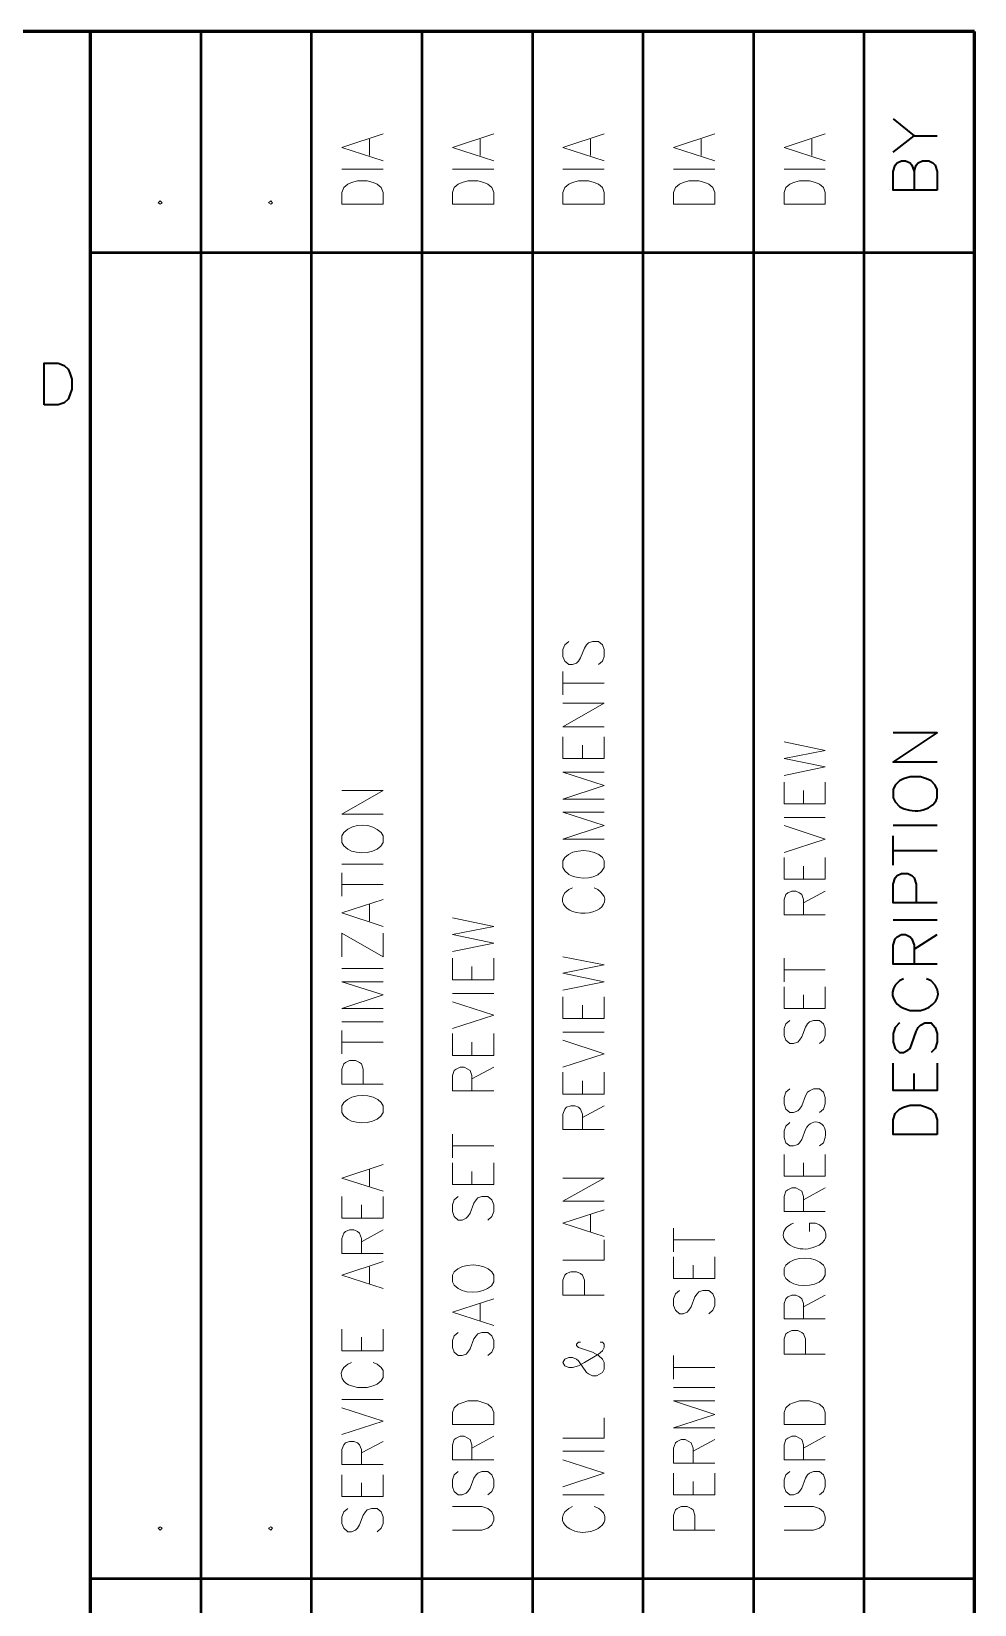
# Model space of a CAD drawing. Header units: inches. Extents: x 5 to 516, y -193 to 129.
# Drawn here: x 355.472 to 356.894, y -10.932 to -8.559 of the extents above; entities that cross this region are included whole.
import ezdxf

# ---------------------------------------------------------------- set-up
doc = ezdxf.new("R2010")
doc.units = ezdxf.units.IN
doc.header["$MEASUREMENT"] = 0
doc.layers.add('PDF6_Geometry', color=7, linetype='Continuous')

msp = doc.modelspace()

# ---------------------------------------------------------------- linework, layer by layer
at = {"layer": 'PDF6_Geometry', "lineweight": 60}
for points in [[(356.8940342, -11.7255821), (356.8940342, -8.5589156), (334.3940348, -8.5589156), (334.3940348, -12.3344711)], [(355.5607009, -8.5589156), (355.5607009, -12.3344711)]]:
    msp.add_lwpolyline(points, dxfattribs=at)
at = {"layer": 'PDF6_Geometry', "lineweight": 50}
for points in [[(355.7273676, -8.5589156), (355.7273676, -11.7255821)], [(355.8940342, -8.5589156), (355.8940342, -11.7255821)], [(356.0607009, -8.5589156), (356.0607009, -11.7255821)], [(356.2273675, -8.5589156), (356.2273675, -11.7255821)], [(356.3940342, -8.5589156), (356.3940342, -11.7255821)], [(356.5607009, -8.5589156), (356.5607009, -11.7255821)], [(356.7273675, -8.5589156), (356.7273675, -11.7255821)], [(355.5607009, -8.8922489), (356.8940342, -8.8922489)], [(355.5607009, -10.8922488), (356.8940342, -10.8922488)]]:
    msp.add_lwpolyline(points, dxfattribs=at)
at = {"layer": 'PDF6_Geometry', "lineweight": 35}
for points in [[(356.7712563, -8.690582), (356.802923, -8.7161375)], [(356.7712563, -8.7411371), (356.802923, -8.7161371), (356.837923, -8.7161371)], [(356.8379231, -8.7983599), (356.7712564, -8.7983599), (356.7712564, -8.7700265), (356.7745898, -8.7605821), (356.7773676, -8.7572488), (356.7840342, -8.7539154), (356.7901453, -8.7539154), (356.796812, -8.7572488), (356.7995898, -8.7605821), (356.8029231, -8.7700265), (356.8029231, -8.7983599)], [(356.802923, -8.7700271), (356.8062563, -8.7605827), (356.8090341, -8.7572493), (356.8157008, -8.753916), (356.8251452, -8.753916), (356.8312563, -8.7572493), (356.8345896, -8.7605827), (356.837923, -8.7700271), (356.837923, -8.7983605)], [(356.8379231, -9.6611381), (356.7712564, -9.6611381), (356.8379231, -9.6166937), (356.7712564, -9.6166937)], [(356.837923, -9.7150265), (356.837923, -9.7022487), (356.8345897, -9.6955821), (356.8284786, -9.6894709), (356.8218119, -9.6861376), (356.8123674, -9.6833598), (356.7968119, -9.6833598), (356.7868119, -9.6861376), (356.7807008, -9.6894709), (356.7745897, -9.6955821), (356.7712563, -9.7022487), (356.7712563, -9.7150265), (356.7745897, -9.7211376), (356.7807008, -9.7278043)], [(356.7712563, -9.7561382), (356.837923, -9.7561382)], [(356.7712563, -9.816693), (356.7712563, -9.7722485)], [(356.7712563, -9.7944705), (356.837923, -9.7944705)], [(356.8379231, -9.8733596), (356.7712564, -9.8733596), (356.7712564, -9.8450263), (356.7745898, -9.8355818), (356.7773676, -9.8322485), (356.7840342, -9.8289152), (356.7934787, -9.8289152), (356.7995898, -9.8322485), (356.8029231, -9.8355818), (356.8062564, -9.8450263), (356.8062564, -9.8733596)], [(356.7712563, -9.8989153), (356.837923, -9.8989153)], [(356.8379231, -9.9655826), (356.7712564, -9.9655826), (356.7712564, -9.9372493), (356.7745898, -9.9278048), (356.7773676, -9.9244715), (356.7840342, -9.9211382), (356.7901453, -9.9211382), (356.796812, -9.9244715), (356.7995898, -9.9278048), (356.8029231, -9.9372493), (356.8029231, -9.9655826)], [(356.802923, -9.9433601), (356.837923, -9.9211379)], [(356.786812, -9.987805), (356.7807008, -9.9911384), (356.7745897, -9.9972495)], [(356.8345897, -9.9972495), (356.8284786, -9.9911384), (356.821812, -9.987805)], [(356.786812, -10.0322495), (356.796812, -10.0355828), (356.8123675, -10.0355828)], [(356.7807008, -10.0544713), (356.7745897, -10.0611379), (356.7712564, -10.0705824), (356.7712564, -10.0833601), (356.7745897, -10.0928046), (356.7807008, -10.0989157), (356.7868119, -10.0989157), (356.7934786, -10.0955824), (356.7968119, -10.0928046), (356.7995897, -10.0861379), (356.8062564, -10.067249), (356.8090341, -10.0611379), (356.8123675, -10.0578046), (356.8190341, -10.0544713), (356.8284786, -10.0544713), (356.8345897, -10.0611379), (356.837923, -10.0705824), (356.837923, -10.0833601), (356.8345897, -10.0928046), (356.8284786, -10.0989157)], [(356.8379231, -10.1150266), (356.8379231, -10.1561377), (356.7712564, -10.1561377), (356.7712564, -10.1150266)], [(356.802923, -10.1561377), (356.802923, -10.1305822)]]:
    msp.add_lwpolyline(points, dxfattribs=at)
at = {"layer": 'PDF6_Geometry', "lineweight": 15}
for points in [[(356.0023675, -8.7539161), (355.9401453, -8.7339161), (356.0023675, -8.7133605)], [(355.981812, -8.7461375), (355.981812, -8.7211375)], [(356.1690342, -8.7539161), (356.106812, -8.7339161), (356.1690342, -8.7133605)], [(356.1484786, -8.7461375), (356.1484786, -8.7211375)], [(356.3357008, -8.7539161), (356.2734786, -8.7339161), (356.3357008, -8.7133605)], [(356.3151453, -8.7461375), (356.3151453, -8.7211375)], [(356.5023675, -8.7539161), (356.4401453, -8.7339161), (356.5023675, -8.7133605)], [(356.4818119, -8.7461375), (356.4818119, -8.7211375)], [(356.6690342, -8.7539161), (356.606812, -8.7339161), (356.6690342, -8.7133605)], [(356.6484786, -8.7461375), (356.6484786, -8.7211375)], [(355.9401453, -8.7666928), (356.0023675, -8.7666928)], [(356.106812, -8.7666928), (356.1690342, -8.7666928)], [(356.2734786, -8.7666928), (356.3357008, -8.7666928)], [(356.4401453, -8.7666928), (356.5023675, -8.7666928)], [(356.6068119, -8.7666928), (356.6690342, -8.7666928)], [(356.2823676, -9.4789154), (356.2762565, -9.4839154), (356.2734787, -9.4911376), (356.2734787, -9.5016932), (356.2762565, -9.5089154), (356.2823676, -9.5139154), (356.2879231, -9.5139154), (356.2940342, -9.5116932), (356.296812, -9.5089154), (356.3001453, -9.5039154), (356.3057009, -9.4889154), (356.3090342, -9.4839154), (356.311812, -9.4811376), (356.3179231, -9.4789154), (356.326812, -9.4789154), (356.3329231, -9.4839154), (356.3357009, -9.4911376), (356.3357009, -9.5016932), (356.3329231, -9.5089154), (356.326812, -9.5139154)], [(356.2734786, -9.5594716), (356.2734786, -9.5244716)], [(356.2734786, -9.5416934), (356.3357008, -9.5416934)], [(356.3357008, -9.6078047), (356.2734786, -9.6078047), (356.3357008, -9.5722491), (356.2734786, -9.5722491)], [(356.3357008, -9.6228039), (356.3357008, -9.6555817), (356.2734786, -9.6555817), (356.2734786, -9.6228039)], [(356.6068119, -9.6811373), (356.6690342, -9.6683595), (356.6068119, -9.6555817), (356.6690342, -9.6433595), (356.6068119, -9.6305817)], [(356.302923, -9.6555817), (356.302923, -9.6355817)], [(356.3357008, -9.7166937), (356.2734786, -9.7166937), (356.3357008, -9.6961381), (356.2734786, -9.6761381), (356.3357008, -9.6761381)], [(356.0023675, -9.7394711), (355.9401453, -9.7394711), (356.0023675, -9.7039155), (355.9401453, -9.7039155)], [(356.6690342, -9.6911384), (356.6690342, -9.7239162), (356.606812, -9.7239162), (356.606812, -9.6911384)], [(356.6362563, -9.7239162), (356.6362563, -9.7039162)], [(356.3357008, -9.7772485), (356.2734786, -9.7772485), (356.3357008, -9.7566929), (356.2734786, -9.7366929), (356.3357008, -9.7366929)], [(356.6068119, -9.7444714), (356.6690342, -9.7444714)], [(355.9429231, -9.7672488), (355.9401453, -9.7722488), (355.9401453, -9.7822488), (355.9429231, -9.7872488), (355.9490342, -9.7922488)], [(356.0023675, -9.7822488), (356.0023675, -9.7722488), (355.9995897, -9.7672488)], [(356.6068119, -9.7972488), (356.6690342, -9.7772488), (356.6068119, -9.7566932)], [(355.9401453, -9.815027), (356.0023675, -9.815027)], [(356.2762564, -9.8050262), (356.2734786, -9.8100262), (356.2734786, -9.8200262), (356.2762564, -9.8250262), (356.2823675, -9.8305817)], [(356.3357008, -9.8200262), (356.3357008, -9.8100262), (356.3329231, -9.8050262)], [(356.6690342, -9.8050266), (356.6690342, -9.8378044), (356.606812, -9.8378044), (356.606812, -9.8050266)], [(356.6362563, -9.8378044), (356.6362563, -9.8178044)], [(355.9401453, -9.86336), (355.9401453, -9.8278045)], [(355.9401453, -9.8455818), (356.0023675, -9.8455818)], [(356.0023675, -9.908916), (355.9401453, -9.8883604), (356.0023675, -9.8683604)], [(356.287923, -9.8505822), (356.2823675, -9.85336), (356.2762564, -9.85836)], [(356.6690342, -9.8911378), (356.606812, -9.8911378), (356.606812, -9.86836), (356.6095897, -9.8605822), (356.6123675, -9.85836), (356.6184786, -9.8555822), (356.6245897, -9.8555822), (356.6301453, -9.85836), (356.6334786, -9.8605822), (356.6362564, -9.86836), (356.6362564, -9.8911378)], [(356.6362563, -9.8733596), (356.6690341, -9.8555818)], [(355.981812, -9.9011374), (355.981812, -9.8755818)], [(356.106812, -9.9466933), (356.1690342, -9.9339156), (356.106812, -9.9211378), (356.1690342, -9.9089156), (356.106812, -9.8961378)], [(356.0023675, -9.9189153), (356.0023675, -9.9544708), (355.9401453, -9.9189153), (355.9401453, -9.9544708)], [(356.1690342, -9.9566933), (356.1690342, -9.9894711), (356.106812, -9.9894711), (356.106812, -9.9566933)], [(356.2734786, -10.005026), (356.3357008, -9.9922482), (356.2734786, -9.9794704), (356.3357008, -9.9666927), (356.2734786, -9.9544704)], [(356.6068119, -9.9922493), (356.6068119, -9.9566938)], [(355.9401453, -9.972249), (356.0023675, -9.972249)], [(356.1362563, -9.9894711), (356.1362563, -9.9694711)], [(356.6068119, -9.9744711), (356.6690342, -9.9744711)], [(356.0023675, -10.0328038), (355.9401453, -10.0328038), (356.0023675, -10.0122482), (355.9401453, -9.9922482), (356.0023675, -9.9922482)], [(356.106812, -10.0100264), (356.1690342, -10.0100264)], [(356.6690342, -10.000026), (356.6690342, -10.0328038), (356.606812, -10.0328038), (356.606812, -10.000026)], [(356.6362563, -10.0328038), (356.6362563, -10.0122482)], [(356.106812, -10.0628048), (356.1690342, -10.0428048), (356.106812, -10.0228048)], [(356.3357008, -10.0150271), (356.3357008, -10.0478049), (356.2734786, -10.0478049), (356.2734786, -10.0150271)], [(356.302923, -10.0478049), (356.302923, -10.0278049)], [(355.9401453, -10.0528041), (356.0023675, -10.0528041)], [(356.6157009, -10.050582), (356.6095898, -10.055582), (356.606812, -10.0628042), (356.606812, -10.0733597), (356.6095898, -10.080582), (356.6157009, -10.085582), (356.6212564, -10.085582), (356.6273676, -10.0833597), (356.6301453, -10.080582), (356.6334787, -10.075582), (356.6390342, -10.060582), (356.6423676, -10.055582), (356.6451453, -10.0528042), (356.6512564, -10.050582), (356.6601453, -10.050582), (356.6662564, -10.055582), (356.6690342, -10.0628042), (356.6690342, -10.0733597), (356.6662564, -10.080582), (356.6601453, -10.085582)], [(355.9401453, -10.1011383), (355.9401453, -10.0655827)], [(355.9401453, -10.0833601), (356.0023675, -10.0833601)], [(356.1690342, -10.0705826), (356.1690342, -10.1033604), (356.106812, -10.1033604), (356.106812, -10.0705826)], [(356.1362563, -10.1033604), (356.1362563, -10.0833604)], [(356.2734786, -10.0683601), (356.3357008, -10.0683601)], [(356.2734786, -10.1211375), (356.3357008, -10.1011375), (356.2734786, -10.0805819)], [(356.0023675, -10.1466931), (355.9401453, -10.1466931), (355.9401453, -10.1239153), (355.9429231, -10.1161376), (355.9457009, -10.1139153), (355.951812, -10.1111376), (355.9607009, -10.1111376), (355.966812, -10.1139153), (355.9695897, -10.1161376), (355.9723675, -10.1239153), (355.9723675, -10.1466931)], [(356.1690342, -10.1566938), (356.106812, -10.1566938), (356.106812, -10.1339161), (356.1095897, -10.1261383), (356.1123675, -10.1239161), (356.1184786, -10.1211383), (356.1245897, -10.1211383), (356.1301453, -10.1239161), (356.1334786, -10.1261383), (356.1362564, -10.1339161), (356.1362564, -10.1566938)], [(356.1362563, -10.1389157), (356.1690341, -10.1211379)], [(356.3357008, -10.1289153), (356.3357008, -10.1616931), (356.2734786, -10.1616931), (356.2734786, -10.1289153)], [(356.302923, -10.1616931), (356.302923, -10.1416931)], [(356.6157009, -10.1539156), (356.6095898, -10.1589156), (356.606812, -10.1666934), (356.606812, -10.1766934), (356.6095898, -10.1844712), (356.6157009, -10.1894712), (356.6212564, -10.1894712), (356.6273676, -10.1872489), (356.6301453, -10.1844712), (356.6334787, -10.1794712), (356.6390342, -10.1644712), (356.6423676, -10.1589156), (356.6451453, -10.1566934), (356.6512564, -10.1539156), (356.6601453, -10.1539156), (356.6662564, -10.1589156), (356.6690342, -10.1666934), (356.6690342, -10.1766934), (356.6662564, -10.1844712), (356.6601453, -10.1894712)], [(355.9429231, -10.1744708), (355.9401453, -10.1794708), (355.9401453, -10.1894708), (355.9429231, -10.1944708), (355.9490342, -10.1994708)], [(356.0023675, -10.1894708), (356.0023675, -10.1794708), (355.9995897, -10.1744708)], [(356.3357008, -10.2150265), (356.2734786, -10.2150265), (356.2734786, -10.1922487), (356.2762564, -10.1844709), (356.2790342, -10.1816932), (356.2851453, -10.1794709), (356.2912564, -10.1794709), (356.296812, -10.1816932), (356.3001453, -10.1844709), (356.3029231, -10.1922487), (356.3029231, -10.2150265)], [(356.302923, -10.1972483), (356.3357008, -10.1794705)], [(356.106812, -10.2578042), (356.106812, -10.2222487)], [(356.6157009, -10.2044708), (356.6095898, -10.2100264), (356.606812, -10.2172486), (356.606812, -10.2272486), (356.6095898, -10.2350264), (356.6157009, -10.2400264), (356.6212564, -10.2400264), (356.6273676, -10.2378041), (356.6301453, -10.2350264), (356.6334787, -10.2300264), (356.6390342, -10.2150264)], [(356.106812, -10.2400272), (356.1690342, -10.2400272)], [(356.6690342, -10.2272486), (356.6662564, -10.2350264), (356.6601453, -10.2400264)], [(356.0023675, -10.3083594), (355.9401453, -10.2883594), (356.0023675, -10.2678039)], [(356.1690342, -10.265582), (356.1690342, -10.2983598), (356.106812, -10.2983598), (356.106812, -10.265582)], [(356.6690342, -10.2528042), (356.6690342, -10.285582), (356.606812, -10.285582), (356.606812, -10.2528042)], [(356.6362563, -10.285582), (356.6362563, -10.265582)], [(355.981812, -10.300582), (355.981812, -10.275582)], [(356.1362563, -10.2983598), (356.1362563, -10.2783598)], [(356.3357008, -10.3233605), (356.2734786, -10.3233605), (356.3357008, -10.2883605), (356.2734786, -10.2883605)], [(356.0023675, -10.3161384), (356.0023675, -10.3489161), (355.9401453, -10.3489161), (355.9401453, -10.3161384)], [(356.1157009, -10.316138), (356.1095898, -10.321138), (356.106812, -10.3289158), (356.106812, -10.3389158), (356.1095898, -10.346138), (356.1157009, -10.3516936), (356.1212565, -10.3516936), (356.1273676, -10.3489158), (356.1301454, -10.346138), (356.1334787, -10.341138), (356.1390342, -10.326138), (356.1423676, -10.321138), (356.1451454, -10.3183602), (356.1512565, -10.316138), (356.1601453, -10.316138), (356.1662565, -10.321138), (356.1690342, -10.3289158), (356.1690342, -10.3389158), (356.1662565, -10.346138), (356.1601453, -10.3516936)], [(356.6690342, -10.3389154), (356.606812, -10.3389154), (356.606812, -10.3161376), (356.6095897, -10.3083599), (356.6123675, -10.3061376), (356.6184786, -10.3033599), (356.6245897, -10.3033599), (356.6301453, -10.3061376), (356.6334786, -10.3083599), (356.6362564, -10.3161376), (356.6362564, -10.3389154)], [(356.6362563, -10.3211384), (356.6690341, -10.3033606)], [(355.9695897, -10.3489161), (355.9695897, -10.3289161)], [(356.3357008, -10.3766939), (356.2734786, -10.3566939), (356.3357008, -10.3361384)], [(356.3151453, -10.3689153), (356.3151453, -10.3439153)], [(356.0023675, -10.4022484), (355.9401453, -10.4022484), (355.9401453, -10.3794707), (355.9429231, -10.3716929), (355.9457009, -10.3689151), (355.951812, -10.3666929), (355.9579231, -10.3666929), (355.9634786, -10.3689151), (355.966812, -10.3716929), (355.9695897, -10.3794707), (355.9695897, -10.4022484)], [(355.9695897, -10.3844714), (356.0023674, -10.3666936)], [(356.4401453, -10.3994713), (356.4401453, -10.3639158)], [(356.6601453, -10.3589158), (356.6540341, -10.3566936), (356.6451453, -10.3566936), (356.6451453, -10.3689158)], [(356.2734786, -10.4122492), (356.3357008, -10.4122492), (356.3357008, -10.3816936)], [(356.4401453, -10.3816932), (356.5023675, -10.3816932)], [(356.0023675, -10.4550269), (355.9401453, -10.4350269), (356.0023675, -10.4144713)], [(356.5023675, -10.4072492), (356.5023675, -10.4400269), (356.4401453, -10.4400269), (356.4401453, -10.4072492)], [(355.981812, -10.4478044), (355.981812, -10.4222488)], [(356.1095897, -10.4300262), (356.106812, -10.4350262), (356.106812, -10.4450262), (356.1095897, -10.4500262), (356.1157008, -10.4550262)], [(356.1690342, -10.4450262), (356.1690342, -10.4350262), (356.1662564, -10.4300262)], [(356.3357008, -10.4650265), (356.2734786, -10.4650265), (356.2734786, -10.4422487), (356.2762564, -10.4350265), (356.2790342, -10.4322487), (356.2851453, -10.4300265), (356.2940342, -10.4300265), (356.3001453, -10.4322487), (356.3029231, -10.4350265), (356.3057009, -10.4422487), (356.3057009, -10.4650265)], [(356.4695897, -10.4400269), (356.4695897, -10.4200269)], [(356.6095897, -10.4200266), (356.6068119, -10.4250266), (356.6068119, -10.4350266), (356.6095897, -10.4400266), (356.6157008, -10.4450266)], [(356.6690342, -10.4350266), (356.6690342, -10.4250266), (356.6662564, -10.4200266)], [(356.4490342, -10.457804), (356.4429231, -10.462804), (356.4401453, -10.4705818), (356.4401453, -10.4805818), (356.4429231, -10.487804), (356.4490342, -10.4933595), (356.4545898, -10.4933595), (356.4607009, -10.4905818), (356.4634787, -10.487804), (356.466812, -10.482804), (356.4723676, -10.467804), (356.4757009, -10.462804), (356.4784787, -10.4600262), (356.4845898, -10.457804), (356.4934787, -10.457804), (356.4995898, -10.462804), (356.5023676, -10.4705818), (356.5023676, -10.4805818), (356.4995898, -10.487804), (356.4934787, -10.4933595)], [(356.1690342, -10.5105824), (356.106812, -10.4905824), (356.1690342, -10.4705824)], [(356.1484786, -10.50336), (356.1484786, -10.4778044)], [(356.6690342, -10.5005817), (356.606812, -10.5005817), (356.606812, -10.4778039), (356.6095897, -10.4705817), (356.6123675, -10.4678039), (356.6184786, -10.4650262), (356.6245897, -10.4650262), (356.6301453, -10.4678039), (356.6334786, -10.4705817), (356.6362564, -10.4778039), (356.6362564, -10.5005817)], [(356.6362563, -10.4828047), (356.6690341, -10.4650269)], [(356.0023675, -10.5161381), (356.0023675, -10.5489159), (355.9401453, -10.5489159), (355.9401453, -10.5161381)], [(355.9695897, -10.5489159), (355.9695897, -10.5283604)], [(356.1157009, -10.5211381), (356.1095898, -10.5261381), (356.106812, -10.5333604), (356.106812, -10.5439159), (356.1095898, -10.5511381), (356.1157009, -10.5561381), (356.1212565, -10.5561381), (356.1273676, -10.5539159), (356.1301454, -10.5511381), (356.1334787, -10.5461381), (356.1390342, -10.5311381), (356.1423676, -10.5261381), (356.1451454, -10.5233604), (356.1512565, -10.5211381), (356.1601453, -10.5211381), (356.1662565, -10.5261381), (356.1690342, -10.5333604), (356.1690342, -10.5439159), (356.1662565, -10.5511381), (356.1601453, -10.5561381)], [(356.6690342, -10.5539151), (356.606812, -10.5539151), (356.606812, -10.5311374), (356.6095897, -10.5233596), (356.6123675, -10.5211374), (356.6184786, -10.5183596), (356.6273675, -10.5183596), (356.6334786, -10.5211374), (356.6362564, -10.5233596), (356.6390342, -10.5311374), (356.6390342, -10.5539151)], [(356.3001453, -10.5361381), (356.296812, -10.5361381), (356.2940342, -10.5389159), (356.2940342, -10.5411381), (356.296812, -10.5439159), (356.3029231, -10.5461381), (356.3179231, -10.5511381), (356.326812, -10.5561381), (356.3329231, -10.5616936), (356.3357009, -10.5666936), (356.3357009, -10.5766936), (356.3329231, -10.5816936), (356.3295898, -10.5839159), (356.3240342, -10.5866936), (356.3179231, -10.5866936), (356.311812, -10.5839159), (356.3090342, -10.5816936), (356.296812, -10.5639159), (356.2940342, -10.5616936), (356.2879231, -10.5589159), (356.2823676, -10.5589159), (356.2762564, -10.5616936), (356.2734787, -10.5666936), (356.2762564, -10.5716936), (356.2823676, -10.5739159), (356.2879231, -10.5739159), (356.296812, -10.5716936), (356.3057009, -10.5666936), (356.326812, -10.5539159), (356.3329231, -10.5489159), (356.3357009, -10.5439159), (356.3357009, -10.5389159), (356.3329231, -10.5361381), (356.3295898, -10.5361381)], [(356.4401453, -10.5916936), (356.4401453, -10.5561381)], [(355.9545897, -10.566693), (355.9490342, -10.5689152), (355.942923, -10.5739152)], [(355.9545897, -10.601693), (355.9634786, -10.6044707), (355.9784786, -10.6044707), (355.9873675, -10.601693), (355.9934786, -10.5994707), (355.9995897, -10.5944707), (356.0023675, -10.5894707), (356.0023675, -10.5789152), (355.9995897, -10.5739152), (355.9934786, -10.5689152), (355.9873675, -10.566693)], [(356.4401453, -10.5739155), (356.5023675, -10.5739155)], [(356.4401453, -10.6044715), (356.5023675, -10.6044715)], [(355.9401453, -10.6222485), (356.0023675, -10.6222485)], [(356.5023675, -10.6650263), (356.4401453, -10.6650263), (356.5023675, -10.6450263), (356.4401453, -10.6244707), (356.5023675, -10.6244707)], [(355.9401453, -10.675027), (356.0023675, -10.655027), (355.9401453, -10.635027)], [(356.2734786, -10.6805823), (356.3357008, -10.6805823), (356.3357008, -10.6500267)], [(356.0023675, -10.7205818), (355.9401453, -10.7205818), (355.9401453, -10.697804), (355.9429231, -10.6905818), (355.9457009, -10.687804), (355.951812, -10.6855818), (355.9579231, -10.6855818), (355.9634786, -10.687804), (355.966812, -10.6905818), (355.9695897, -10.697804), (355.9695897, -10.7205818)], [(355.9695897, -10.7028048), (356.0023674, -10.6855825)], [(356.1690342, -10.7133593), (356.106812, -10.7133593), (356.106812, -10.6905815), (356.1095897, -10.6828038), (356.1123675, -10.6805815), (356.1184786, -10.6778038), (356.1245897, -10.6778038), (356.1301453, -10.6805815), (356.1334786, -10.6828038), (356.1362564, -10.6905815), (356.1362564, -10.7133593)], [(356.1362563, -10.6955823), (356.1690341, -10.6778045)], [(356.2734786, -10.7005826), (356.3357008, -10.7005826)], [(356.5023675, -10.7183597), (356.4401453, -10.7183597), (356.4401453, -10.6955819), (356.4429231, -10.6878041), (356.4457008, -10.6855819), (356.451812, -10.6828041), (356.4579231, -10.6828041), (356.4634786, -10.6855819), (356.466812, -10.6878041), (356.4695897, -10.6955819), (356.4695897, -10.7183597)], [(356.4695897, -10.7005826), (356.5023674, -10.6828048)], [(356.6690342, -10.7133593), (356.606812, -10.7133593), (356.606812, -10.6905815), (356.6095897, -10.6828038), (356.6123675, -10.6805815), (356.6184786, -10.6778038), (356.6245897, -10.6778038), (356.6301453, -10.6805815), (356.6334786, -10.6828038), (356.6362564, -10.6905815), (356.6362564, -10.7133593)], [(356.6362563, -10.6955823), (356.6690341, -10.6778045)], [(356.2734786, -10.753916), (356.3357008, -10.7333605), (356.2734786, -10.7133605)], [(356.0023675, -10.7361371), (356.0023675, -10.7689149), (355.9401453, -10.7689149), (355.9401453, -10.7361371)], [(355.9695897, -10.7689149), (355.9695897, -10.7483593)], [(356.1157009, -10.7311375), (356.1095898, -10.7361375), (356.106812, -10.7433597), (356.106812, -10.7539153), (356.1095898, -10.7611375), (356.1157009, -10.7661375), (356.1212565, -10.7661375), (356.1273676, -10.7639153), (356.1301454, -10.7611375), (356.1334787, -10.7561375), (356.1390342, -10.7411375), (356.1423676, -10.7361375), (356.1451454, -10.7333597), (356.1512565, -10.7311375), (356.1601453, -10.7311375), (356.1662565, -10.7361375), (356.1690342, -10.7433597), (356.1690342, -10.7539153), (356.1662565, -10.7611375), (356.1601453, -10.7661375)], [(356.5023675, -10.73336), (356.5023675, -10.7661378), (356.4401453, -10.7661378), (356.4401453, -10.73336)], [(356.4695897, -10.7661378), (356.4695897, -10.7461378)], [(356.6157009, -10.7311375), (356.6095898, -10.7361375), (356.606812, -10.7433597), (356.606812, -10.7539153), (356.6095898, -10.7611375), (356.6157009, -10.7661375), (356.6212564, -10.7661375), (356.6273676, -10.7639153), (356.6301453, -10.7611375), (356.6334787, -10.7561375), (356.6390342, -10.7411375), (356.6423676, -10.7361375), (356.6451453, -10.7333597), (356.6512564, -10.7311375), (356.6601453, -10.7311375), (356.6662564, -10.7361375), (356.6690342, -10.7433597), (356.6690342, -10.7539153), (356.6662564, -10.7611375), (356.6601453, -10.7661375)], [(356.2734786, -10.7661378), (356.3357008, -10.7661378)], [(355.9490342, -10.7866931), (355.9429231, -10.7916931), (355.9401454, -10.7994708), (355.9401454, -10.8094708), (355.9429231, -10.816693), (355.9490342, -10.8222486), (355.9545898, -10.8222486), (355.9607009, -10.8194708), (355.9634787, -10.816693), (355.966812, -10.811693), (355.9723676, -10.7966931), (355.9757009, -10.7916931), (355.9784787, -10.7889153), (355.9845898, -10.7866931), (355.9934787, -10.7866931), (355.9995898, -10.7916931), (356.0023676, -10.7994708), (356.0023676, -10.8094708), (355.9995898, -10.816693), (355.9934787, -10.8222486)], [(356.106812, -10.8194712), (356.1512564, -10.8194712), (356.1601453, -10.8166934), (356.1662564, -10.8116934), (356.1690342, -10.8044712), (356.1690342, -10.7994712), (356.1662564, -10.7916934), (356.1601453, -10.7866934), (356.1512564, -10.7839156), (356.106812, -10.7839156)], [(356.287923, -10.783916), (356.2823675, -10.7866937), (356.2762564, -10.7916937)], [(356.5023675, -10.8194712), (356.4401453, -10.8194712), (356.4401453, -10.7966934), (356.4429231, -10.7889156), (356.4457008, -10.7866934), (356.451812, -10.7839156), (356.4607008, -10.7839156), (356.466812, -10.7866934), (356.4695897, -10.7889156), (356.4723675, -10.7966934), (356.4723675, -10.8194712)], [(356.6068119, -10.8194712), (356.6512564, -10.8194712), (356.6601453, -10.8166934), (356.6662564, -10.8116934), (356.6690342, -10.8044712), (356.6690342, -10.7994712), (356.6662564, -10.7916934), (356.6601453, -10.7866934), (356.6512564, -10.7839156), (356.6068119, -10.7839156)]]:
    msp.add_lwpolyline(points, dxfattribs=at)
for points in [[(356.0023675, -8.8194712), (355.9401453, -8.8194712), (355.9401453, -8.8016935), (355.9429231, -8.7944712), (355.9490342, -8.7894712), (355.9545897, -8.7866935), (355.9634786, -8.7844712), (355.9784786, -8.7844712), (355.9873675, -8.7866935), (355.9934786, -8.7894712), (355.9995897, -8.7944712), (356.0023675, -8.8016935)], [(356.1690342, -8.8194712), (356.106812, -8.8194712), (356.106812, -8.8016935), (356.1095897, -8.7944712), (356.1157009, -8.7894712), (356.1212564, -8.7866935), (356.1301453, -8.7844712), (356.1451453, -8.7844712), (356.1540342, -8.7866935), (356.1601453, -8.7894712), (356.1662564, -8.7944712), (356.1690342, -8.8016935)], [(356.3357008, -8.8194712), (356.2734786, -8.8194712), (356.2734786, -8.8016935), (356.2762564, -8.7944712), (356.2823675, -8.7894712), (356.2879231, -8.7866935), (356.296812, -8.7844712), (356.311812, -8.7844712), (356.3207008, -8.7866935), (356.326812, -8.7894712), (356.3329231, -8.7944712), (356.3357008, -8.8016935)], [(356.5023675, -8.8194712), (356.4401453, -8.8194712), (356.4401453, -8.8016935), (356.4429231, -8.7944712), (356.4490342, -8.7894712), (356.4545897, -8.7866935), (356.4634786, -8.7844712), (356.4784786, -8.7844712), (356.4873675, -8.7866935), (356.4934786, -8.7894712), (356.4995897, -8.7944712), (356.5023675, -8.8016935)], [(356.6690342, -8.8194712), (356.606812, -8.8194712), (356.606812, -8.8016935), (356.6095897, -8.7944712), (356.6157008, -8.7894712), (356.6212564, -8.7866935), (356.6301453, -8.7844712), (356.6451453, -8.7844712), (356.6540342, -8.7866935), (356.6601453, -8.7894712), (356.6662564, -8.7944712), (356.6690342, -8.8016935)], [(355.6629231, -8.8172491), (355.6662564, -8.8194713), (355.6690342, -8.8172491), (355.6662564, -8.8144713)], [(355.8295897, -8.8172491), (355.8329231, -8.8194713), (355.8357008, -8.8172491), (355.8329231, -8.8144713)], [(356.1690342, -10.660027), (356.106812, -10.660027), (356.106812, -10.6422492), (356.1095897, -10.635027), (356.1157009, -10.6294715), (356.1212564, -10.6272492), (356.1301453, -10.6244715), (356.1451453, -10.6244715), (356.1540342, -10.6272492), (356.1601453, -10.6294715), (356.1662564, -10.635027), (356.1690342, -10.6422492)], [(356.6690342, -10.660027), (356.606812, -10.660027), (356.606812, -10.6422492), (356.6095897, -10.635027), (356.6157008, -10.6294715), (356.6212564, -10.6272492), (356.6301453, -10.6244715), (356.6451453, -10.6244715), (356.6540342, -10.6272492), (356.6601453, -10.6294715), (356.6662564, -10.635027), (356.6690342, -10.6422492)], [(355.6629231, -10.816693), (355.6662564, -10.8194707), (355.6690342, -10.816693), (355.6662564, -10.8144707)], [(355.8295897, -10.816693), (355.8329231, -10.8194707), (355.8357008, -10.816693), (355.8329231, -10.8144707)]]:
    msp.add_lwpolyline(points, close=True, dxfattribs=at)
at = {"layer": 'PDF6_Geometry', "lineweight": 35}
for points in [[(355.4912565, -9.1222486), (355.4912565, -9.0594708), (355.5123676, -9.0594708), (355.5212565, -9.0628041), (355.5273676, -9.0683597), (355.5301453, -9.0744708), (355.5329231, -9.0833597), (355.5329231, -9.0983597), (355.5301453, -9.1072486), (355.5273676, -9.1133597), (355.5212565, -9.1189152), (355.5123676, -9.1222486)], [(356.8379231, -10.222804), (356.7712564, -10.222804), (356.7712564, -10.2005817), (356.7745898, -10.1911373), (356.7807009, -10.1844706), (356.786812, -10.1816928), (356.796812, -10.1783595), (356.8123676, -10.1783595), (356.821812, -10.1816928), (356.8284787, -10.1844706), (356.8345898, -10.1911373), (356.8379231, -10.2005817)]]:
    msp.add_lwpolyline(points, close=True, dxfattribs=at)
at = {"layer": 'PDF6_Geometry', "lineweight": 15}
for centre, major_axis, ratio, start_param, end_param in [((356.3027416, -9.8677571), (-0.0337, 0.0019759), 0.623242957, 1.152200091, 4.187085178), ((356.6352779, -10.3751678), (-0.0295763, 0.00252), 0.680906226, 5.263436942, 8.597612683), ((356.3062268, -10.8024324), (0.0305358, 0.002146), 0.664718292, 4.023841902, 7.314128609)]:
    msp.add_ellipse(centre, major_axis=major_axis, ratio=ratio, start_param=start_param, end_param=end_param, dxfattribs=at)
at = {"layer": 'PDF6_Geometry', "lineweight": 35}
for points in [[(356.7807008, -9.7278043), (356.7987193, -9.7389061), (356.829136, -9.7368413), (356.837923, -9.7150265)], [(356.7745897, -9.9972495), (356.7648027, -10.0112124), (356.7726546, -10.0263884), (356.786812, -10.0322495)], [(356.8123675, -10.0355828), (356.8308675, -10.0315458), (356.8470805, -10.0166939), (356.8345897, -9.9972495)]]:
    msp.add_open_spline(points, degree=3, dxfattribs=at)
at = {"layer": 'PDF6_Geometry', "lineweight": 15}
for points in [[(355.9995897, -9.7672488), (355.9847471, -9.7526747), (355.957849, -9.7521007), (355.9429231, -9.7672488)], [(355.9490342, -9.7922488), (355.9622934, -9.8014988), (355.9961175, -9.7995544), (356.0023675, -9.7822488)], [(356.3329231, -9.8050262), (356.3205157, -9.7911743), (356.2886638, -9.7907391), (356.2762564, -9.8050262)], [(356.2823675, -9.8305817), (356.2988953, -9.8392854), (356.3265064, -9.8388225), (356.3357008, -9.8200262)], [(356.2762564, -9.85836), (356.2673027, -9.870647), (356.2758582, -9.8815914), (356.287923, -9.8861377)], [(355.9995897, -10.1744708), (355.9871823, -10.160619), (355.9553305, -10.1601838), (355.9429231, -10.1744708)], [(355.9490342, -10.1994708), (355.9622934, -10.2087208), (355.9961175, -10.2067764), (356.0023675, -10.1894708)], [(356.6390342, -10.2150264), (356.6504694, -10.1944615), (356.6731639, -10.2037486), (356.6690342, -10.2272486)], [(356.6540341, -10.3916936), (356.6713304, -10.388064), (356.6762564, -10.3680084), (356.6601453, -10.3589158)], [(356.1662564, -10.4300262), (356.153849, -10.4161743), (356.1219971, -10.4157391), (356.1095897, -10.4300262)], [(356.6662564, -10.4200266), (356.6537193, -10.4055266), (356.6220897, -10.4050914), (356.6095897, -10.4200266)], [(356.6157008, -10.4450266), (356.6289601, -10.4542766), (356.6627842, -10.4523321), (356.6690342, -10.4350266)], [(356.1157008, -10.4550262), (356.1289601, -10.4642854), (356.1627842, -10.4623317), (356.1690342, -10.4450262)], [(355.942923, -10.5739152), (355.9341823, -10.5854985), (355.941923, -10.5984707), (355.9545897, -10.601693)], [(356.2762564, -10.7916937), (356.2673027, -10.8039808), (356.275849, -10.8149252), (356.287923, -10.8194715)]]:
    msp.add_open_spline(points, degree=3, dxfattribs=at)

doc.saveas('drawing.dxf')
